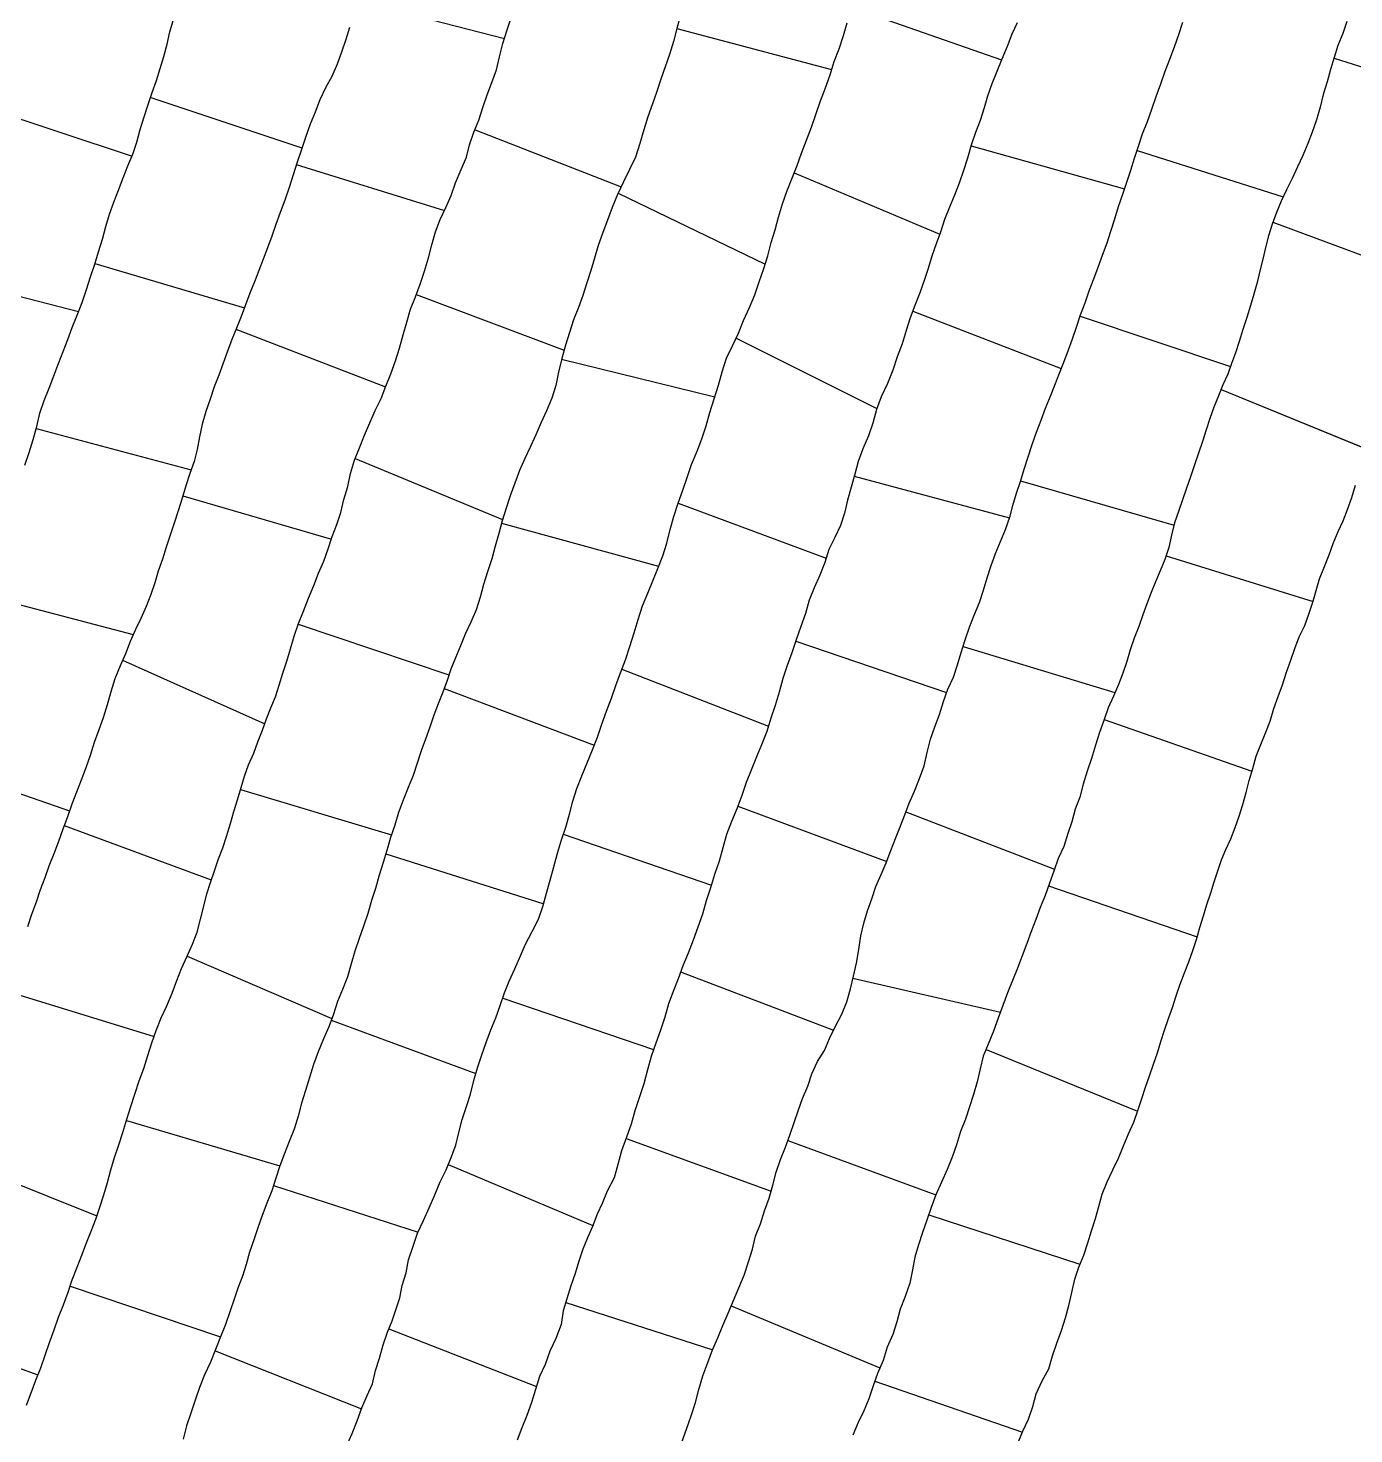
# Model space of a CAD drawing. Extents: x 703186 to 703989, y 1560402 to 1561368.
# Drawn here: x 703625.67 to 703663.49, y 1560492.63 to 1560532.73 of the extents above; entities that cross this region are included whole.
import ezdxf

# ---------------------------------------------------------------- set-up
doc = ezdxf.new("R2010")
doc.units = 0
doc.layers.add('10124_2002_REAL', color=30, linetype='Continuous')
doc.layers.add('AGROCAD PLL', color=7, linetype='Continuous')

msp = doc.modelspace()

# ---------------------------------------------------------------- linework, layer by layer
at = {"layer": '10124_2002_REAL'}
for points in [[(703625.5795, 1560520.2602), (703625.707, 1560520.6263), (703625.8179, 1560520.9931), (703625.917, 1560521.367), (703626.0106, 1560521.7489), (703626.1341, 1560522.102), (703626.2768, 1560522.4573), (703626.4077, 1560522.8127), (703626.5416, 1560523.1602), (703626.6715, 1560523.5055), (703626.8061, 1560523.8421), (703626.9327, 1560524.1862), (703627.0705, 1560524.5405), (703627.2184, 1560524.9014), (703627.338, 1560525.2676), (703627.4541, 1560525.6319), (703627.575, 1560525.9941), (703627.6799, 1560526.3484), (703627.7893, 1560526.7116), (703627.8887, 1560527.0644), (703627.9896, 1560527.4169), (703628.1216, 1560527.7579), (703628.2515, 1560528.1084), (703628.3812, 1560528.4539), (703628.5173, 1560528.7958), (703628.6625, 1560529.1295), (703628.7708, 1560529.4769), (703628.8728, 1560529.8344), (703628.9839, 1560530.1939), (703629.1011, 1560530.5444), (703629.2146, 1560530.8866), (703629.3369, 1560531.2336), (703629.4373, 1560531.5746), (703629.5465, 1560531.9123), (703629.6352, 1560532.2719), (703629.7184, 1560532.6211), (703629.8235, 1560532.975)], [(703625.6269, 1560493.4481), (703625.7596, 1560493.8053), (703625.89, 1560494.1627), (703626.0335, 1560494.52), (703626.1584, 1560494.8806), (703626.2846, 1560495.2404), (703626.4109, 1560495.6005), (703626.5401, 1560495.9578), (703626.6807, 1560496.3187), (703626.812, 1560496.6721), (703626.9324, 1560497.0316), (703627.0687, 1560497.3901), (703627.2092, 1560497.7348), (703627.3409, 1560498.0839), (703627.4712, 1560498.4174), (703627.5998, 1560498.7586), (703627.7208, 1560499.1011), (703627.8344, 1560499.4475), (703627.9334, 1560499.8064), (703628.033, 1560500.1617), (703628.1376, 1560500.5163), (703628.2581, 1560500.8759), (703628.3759, 1560501.2286), (703628.4876, 1560501.606), (703628.605, 1560501.9686), (703628.7144, 1560502.3262), (703628.8396, 1560502.699), (703628.9722, 1560503.0572), (703629.0866, 1560503.4211), (703629.1982, 1560503.7831), (703629.3246, 1560504.1413), (703629.4666, 1560504.498), (703629.6309, 1560504.8453), (703629.7834, 1560505.1984), (703629.9177, 1560505.5613), (703630.0489, 1560505.9076), (703630.209, 1560506.2543), (703630.3573, 1560506.5976), (703630.4921, 1560506.947), (703630.5884, 1560507.3145), (703630.6868, 1560507.6828), (703630.7689, 1560508.0323), (703630.8741, 1560508.3616), (703630.9865, 1560508.6933), (703631.1009, 1560509.0319), (703631.2273, 1560509.351), (703631.3317, 1560509.673), (703631.4447, 1560510.0374), (703631.539, 1560510.3822), (703631.6429, 1560510.7211), (703631.7471, 1560511.067), (703631.8413, 1560511.3887), (703631.9582, 1560511.7174), (703632.1114, 1560512.0441), (703632.2273, 1560512.3716), (703632.3533, 1560512.7067), (703632.474, 1560513.0298), (703632.5989, 1560513.3432), (703632.7297, 1560513.6561), (703632.8303, 1560513.991), (703632.9405, 1560514.33), (703633.0548, 1560514.6727), (703633.1565, 1560515.0246), (703633.2617, 1560515.3846), (703633.385, 1560515.7493), (703633.5252, 1560516.1001), (703633.6711, 1560516.4676), (703633.8181, 1560516.8306), (703633.9561, 1560517.1809), (703634.1099, 1560517.5228), (703634.2294, 1560517.8762), (703634.3469, 1560518.2247), (703634.4755, 1560518.5669), (703634.5904, 1560518.9151), (703634.6798, 1560519.2843), (703634.79, 1560519.6498), (703634.8719, 1560520.0278), (703634.9823, 1560520.4083), (703635.1272, 1560520.7585), (703635.2661, 1560521.1157), (703635.4144, 1560521.4725), (703635.5734, 1560521.8216), (703635.7427, 1560522.161), (703635.8741, 1560522.517), (703636.0211, 1560522.8686), (703636.1556, 1560523.2348), (703636.2621, 1560523.6014), (703636.3696, 1560523.9751), (703636.4765, 1560524.3382), (703636.5755, 1560524.7116), (703636.7219, 1560525.0669), (703636.8576, 1560525.4276), (703636.9828, 1560525.7925), (703637.0924, 1560526.1714), (703637.1838, 1560526.5482), (703637.2896, 1560526.9203), (703637.4287, 1560527.2649), (703637.5874, 1560527.6138), (703637.7378, 1560527.9568), (703637.8664, 1560528.3159), (703638.0251, 1560528.6956), (703638.1719, 1560529.0469), (703638.2633, 1560529.3976), (703638.3899, 1560529.7553), (703638.5258, 1560530.1035), (703638.6428, 1560530.4599), (703638.7688, 1560530.8195), (703638.8991, 1560531.1728), (703639.0312, 1560531.5325), (703639.1187, 1560531.9086), (703639.214, 1560532.2831), (703639.3257, 1560532.6533), (703639.4475, 1560533.0198)], [(703644.2772, 1560533.0919), (703644.1765, 1560532.7131), (703644.0805, 1560532.3403), (703643.9666, 1560531.9747), (703643.8442, 1560531.6177), (703643.723, 1560531.2709), (703643.6047, 1560530.9174), (703643.4779, 1560530.5665), (703643.3441, 1560530.1981), (703643.2315, 1560529.8206), (703643.1234, 1560529.438), (703642.9922, 1560529.0495), (703642.8289, 1560528.6928), (703642.6539, 1560528.3407), (703642.4792, 1560527.9778), (703642.3278, 1560527.6118), (703642.193, 1560527.2445), (703642.0634, 1560526.8945), (703641.9335, 1560526.5263), (703641.8267, 1560526.1694), (703641.7254, 1560525.8108), (703641.6106, 1560525.4574), (703641.49, 1560525.1049), (703641.3692, 1560524.754), (703641.2285, 1560524.4021), (703641.1168, 1560524.0446), (703640.996, 1560523.685), (703640.8948, 1560523.3074), (703640.7979, 1560522.9149), (703640.7203, 1560522.5363), (703640.6086, 1560522.174), (703640.4544, 1560521.8109), (703640.2982, 1560521.4618), (703640.1523, 1560521.1272), (703639.9995, 1560520.7897), (703639.841, 1560520.4543), (703639.6875, 1560520.1096), (703639.552, 1560519.7525), (703639.4259, 1560519.3916), (703639.3074, 1560519.0369), (703639.1929, 1560518.6765), (703639.0942, 1560518.3162), (703638.9941, 1560517.9501), (703638.8947, 1560517.5886), (703638.7712, 1560517.2239), (703638.6591, 1560516.8593), (703638.5651, 1560516.493), (703638.4478, 1560516.1317), (703638.2987, 1560515.7832), (703638.1396, 1560515.4452), (703638.0023, 1560515.1103), (703637.8576, 1560514.77), (703637.7305, 1560514.4441), (703637.6223, 1560514.1159), (703637.4982, 1560513.7875), (703637.366, 1560513.459), (703637.2429, 1560513.1331), (703637.127, 1560512.7904), (703637.005, 1560512.4446), (703636.8844, 1560512.1115), (703636.7659, 1560511.761), (703636.655, 1560511.4076), (703636.5087, 1560511.0661), (703636.3704, 1560510.7044), (703636.2386, 1560510.3538), (703636.1273, 1560509.9946), (703636.0105, 1560509.6399), (703635.9029, 1560509.2744), (703635.7951, 1560508.9343), (703635.6853, 1560508.5699), (703635.5807, 1560508.1843), (703635.4626, 1560507.8473), (703635.3664, 1560507.4777), (703635.2407, 1560507.1181), (703635.1163, 1560506.7599), (703634.9883, 1560506.4054), (703634.8899, 1560506.0402), (703634.7864, 1560505.6657), (703634.6376, 1560505.3065), (703634.4993, 1560504.9644), (703634.3794, 1560504.6012), (703634.2482, 1560504.2441), (703634.0992, 1560503.8959), (703633.9487, 1560503.5331), (703633.8166, 1560503.1733), (703633.7003, 1560502.7953), (703633.5825, 1560502.4318), (703633.4696, 1560502.0685), (703633.3722, 1560501.6928), (703633.2574, 1560501.3241), (703633.1184, 1560500.9757), (703632.9857, 1560500.6291), (703632.8547, 1560500.2792), (703632.7389, 1560499.9266), (703632.6226, 1560499.5659), (703632.4831, 1560499.2133), (703632.3467, 1560498.8645), (703632.22, 1560498.5123), (703632.1071, 1560498.1642), (703631.987, 1560497.8179), (703631.8945, 1560497.4629), (703631.7829, 1560497.1281), (703631.6519, 1560496.7904), (703631.5441, 1560496.4465), (703631.4286, 1560496.1139), (703631.3017, 1560495.7574), (703631.1593, 1560495.3993), (703631.0206, 1560495.0445), (703630.8743, 1560494.6767), (703630.706, 1560494.3184), (703630.5626, 1560493.9601), (703630.4356, 1560493.5912), (703630.3151, 1560493.2243), (703630.1944, 1560492.8613), (703630.0991, 1560492.4857)], [(703634.8411, 1560532.7469), (703634.7341, 1560532.4), (703634.6135, 1560532.0428), (703634.4826, 1560531.6951), (703634.3368, 1560531.3487), (703634.1561, 1560531.0187), (703633.9938, 1560530.6802), (703633.8571, 1560530.3328), (703633.7144, 1560529.9903), (703633.5976, 1560529.6327), (703633.4664, 1560529.2654), (703633.3416, 1560528.9068), (703633.2292, 1560528.5424), (703633.1166, 1560528.1794), (703632.9918, 1560527.8197), (703632.863, 1560527.4705), (703632.7334, 1560527.1301), (703632.6212, 1560526.7947), (703632.5026, 1560526.4566), (703632.3774, 1560526.1342), (703632.2496, 1560525.8103), (703632.1257, 1560525.4872), (703631.993, 1560525.1644), (703631.8758, 1560524.8314), (703631.75, 1560524.5018), (703631.6142, 1560524.1721), (703631.4872, 1560523.8418), (703631.3602, 1560523.5084), (703631.233, 1560523.167), (703631.1079, 1560522.8305), (703630.9765, 1560522.496), (703630.863, 1560522.1413), (703630.7411, 1560521.7906), (703630.6362, 1560521.4335), (703630.5586, 1560521.0688), (703630.4929, 1560520.7098), (703630.4049, 1560520.3635), (703630.2839, 1560520.0235), (703630.1672, 1560519.6735), (703630.0631, 1560519.3169), (703629.9543, 1560518.9633), (703629.8416, 1560518.6101), (703629.7266, 1560518.2607), (703629.6098, 1560517.9221), (703629.5067, 1560517.5807), (703629.3824, 1560517.2395), (703629.2835, 1560516.9051), (703629.1743, 1560516.5711), (703629.0439, 1560516.2277), (703628.8917, 1560515.8925), (703628.7324, 1560515.5783), (703628.5878, 1560515.2347), (703628.449, 1560514.8833), (703628.2937, 1560514.535), (703628.146, 1560514.1711), (703628.0359, 1560513.7985), (703627.9266, 1560513.4261), (703627.8147, 1560513.0587), (703627.6851, 1560512.709), (703627.561, 1560512.3504), (703627.4439, 1560511.9842), (703627.3203, 1560511.6262), (703627.1881, 1560511.2797), (703627.0527, 1560510.9374), (703626.921, 1560510.5943), (703626.7946, 1560510.2349), (703626.6634, 1560509.8803), (703626.5415, 1560509.5268), (703626.4066, 1560509.18), (703626.2645, 1560508.8293), (703626.1464, 1560508.4959), (703626.0179, 1560508.1539), (703625.8983, 1560507.7968), (703625.7722, 1560507.4442), (703625.6578, 1560507.0935)], [(703634.7458, 1560492.2631), (703634.9193, 1560492.6407), (703635.0588, 1560493.005), (703635.1897, 1560493.3752), (703635.3435, 1560493.7315), (703635.4904, 1560494.064), (703635.5821, 1560494.4422), (703635.694, 1560494.793), (703635.8026, 1560495.1693), (703635.9247, 1560495.5341), (703636.0524, 1560495.8606), (703636.1715, 1560496.1968), (703636.2739, 1560496.5136), (703636.3433, 1560496.8692), (703636.4593, 1560497.2286), (703636.525, 1560497.5969), (703636.6522, 1560497.9839), (703636.783, 1560498.3596), (703636.9451, 1560498.7204), (703637.1154, 1560499.0847), (703637.2772, 1560499.4492), (703637.4284, 1560499.8177), (703637.5947, 1560500.168), (703637.7415, 1560500.5159), (703637.8688, 1560500.869), (703637.9608, 1560501.2276), (703638.0487, 1560501.6021), (703638.1777, 1560501.9677), (703638.2858, 1560502.3239), (703638.3835, 1560502.7084), (703638.4886, 1560503.076), (703638.6158, 1560503.4466), (703638.741, 1560503.7988), (703638.8732, 1560504.1557), (703639.0147, 1560504.495), (703639.137, 1560504.8514), (703639.259, 1560505.2096), (703639.3946, 1560505.5436), (703639.5537, 1560505.8963), (703639.7193, 1560506.263), (703639.8622, 1560506.6023), (703640.0494, 1560506.9591), (703640.2334, 1560507.3124), (703640.3578, 1560507.6705), (703640.4573, 1560508.0581), (703640.5643, 1560508.4277), (703640.6641, 1560508.8025), (703640.7737, 1560509.1968), (703640.8813, 1560509.578), (703641.0061, 1560509.9409), (703641.1175, 1560510.3104), (703641.2099, 1560510.6766), (703641.3261, 1560511.04), (703641.4699, 1560511.4061), (703641.6205, 1560511.774), (703641.7669, 1560512.1383), (703641.9087, 1560512.5038), (703642.0383, 1560512.8758), (703642.1682, 1560513.2449), (703642.3091, 1560513.6134), (703642.4335, 1560513.975), (703642.5679, 1560514.3392), (703642.7122, 1560514.7104), (703642.8316, 1560515.0916), (703642.9578, 1560515.4837), (703643.0748, 1560515.8625), (703643.1986, 1560516.246), (703643.3453, 1560516.608), (703643.486, 1560516.9587), (703643.6322, 1560517.3137), (703643.7715, 1560517.6725), (703643.8916, 1560518.0384), (703643.9822, 1560518.4238), (703644.0926, 1560518.7988), (703644.2101, 1560519.1736), (703644.3491, 1560519.5495), (703644.4674, 1560519.9133), (703644.5899, 1560520.2838), (703644.755, 1560520.659), (703644.8916, 1560521.0118), (703645.0163, 1560521.3858), (703645.12, 1560521.7679), (703645.2372, 1560522.15), (703645.3658, 1560522.5394), (703645.4663, 1560522.9269), (703645.5913, 1560523.3089), (703645.7595, 1560523.6681), (703645.9365, 1560524.0231), (703646.0814, 1560524.3893), (703646.2481, 1560524.7562), (703646.3984, 1560525.1225), (703646.525, 1560525.4931), (703646.6534, 1560525.8681), (703646.7723, 1560526.2362), (703646.8655, 1560526.6107), (703646.9761, 1560526.976), (703647.0778, 1560527.3343), (703647.1914, 1560527.7107), (703647.3107, 1560528.0692), (703647.4534, 1560528.4323), (703647.6097, 1560528.8042), (703647.731, 1560529.162), (703647.8715, 1560529.5312), (703648.0208, 1560529.9009), (703648.144, 1560530.2602), (703648.2704, 1560530.6488), (703648.4156, 1560531.0203), (703648.5447, 1560531.3986), (703648.6651, 1560531.7776), (703648.8087, 1560532.1391), (703648.9267, 1560532.5126), (703649.0305, 1560532.8773)], [(703653.8837, 1560532.8808), (703653.7314, 1560532.5525), (703653.5951, 1560532.2042), (703653.4476, 1560531.8442), (703653.3049, 1560531.4929), (703653.1575, 1560531.1417), (703653.0356, 1560530.787), (703652.9398, 1560530.4496), (703652.8281, 1560530.0955), (703652.6921, 1560529.7497), (703652.5744, 1560529.3926), (703652.47, 1560529.021), (703652.3513, 1560528.6636), (703652.2319, 1560528.3072), (703652.0966, 1560527.9592), (703651.9514, 1560527.618), (703651.8091, 1560527.2636), (703651.6964, 1560526.9051), (703651.5715, 1560526.5698), (703651.4463, 1560526.2213), (703651.3457, 1560525.8727), (703651.2288, 1560525.5305), (703651.1026, 1560525.1744), (703650.9666, 1560524.815), (703650.8298, 1560524.4619), (703650.7159, 1560524.1047), (703650.6003, 1560523.7179), (703650.4631, 1560523.352), (703650.3339, 1560522.9716), (703650.1793, 1560522.5943), (703650.0075, 1560522.2145), (703649.8721, 1560521.8496), (703649.7658, 1560521.4634), (703649.6386, 1560521.1021), (703649.4831, 1560520.732), (703649.3501, 1560520.3692), (703649.2504, 1560520.0011), (703649.1515, 1560519.6338), (703649.0461, 1560519.2615), (703648.96, 1560518.8971), (703648.8396, 1560518.5387), (703648.6793, 1560518.1983), (703648.5152, 1560517.8586), (703648.398, 1560517.4871), (703648.2506, 1560517.1277), (703648.0942, 1560516.7649), (703647.9531, 1560516.4085), (703647.8415, 1560516.0351), (703647.7154, 1560515.6615), (703647.5825, 1560515.2848), (703647.4557, 1560514.9139), (703647.3226, 1560514.5453), (703647.1989, 1560514.1762), (703647.0907, 1560513.786), (703646.9755, 1560513.4118), (703646.8607, 1560513.0454), (703646.7398, 1560512.6667), (703646.5942, 1560512.2854), (703646.4507, 1560511.9463), (703646.2974, 1560511.5676), (703646.1539, 1560511.2079), (703646.0254, 1560510.8365), (703645.8864, 1560510.4599), (703645.7349, 1560510.0999), (703645.5965, 1560509.7255), (703645.4856, 1560509.3489), (703645.3794, 1560508.9698), (703645.2502, 1560508.5861), (703645.139, 1560508.2097), (703645.0146, 1560507.8407), (703644.9065, 1560507.4601), (703644.7761, 1560507.0825), (703644.6457, 1560506.7113), (703644.4981, 1560506.3422), (703644.3481, 1560505.9798), (703644.2086, 1560505.6144), (703644.0677, 1560505.2523), (703643.9381, 1560504.8954), (703643.8332, 1560504.5148), (703643.71, 1560504.1444), (703643.5757, 1560503.7769), (703643.4408, 1560503.3994), (703643.3367, 1560503.021), (703643.2298, 1560502.6164), (703643.1024, 1560502.2219), (703642.9755, 1560501.8463), (703642.872, 1560501.4682), (703642.7413, 1560501.0919), (703642.5999, 1560500.7023), (703642.4891, 1560500.3167), (703642.3848, 1560499.9334), (703642.1851, 1560499.5571), (703642.0418, 1560499.2019), (703641.8987, 1560498.8997), (703641.7669, 1560498.5456), (703641.6316, 1560498.2212), (703641.4951, 1560497.9007), (703641.3754, 1560497.5601), (703641.2733, 1560497.2117), (703641.1563, 1560496.8537), (703641.0406, 1560496.488), (703640.9289, 1560496.1403), (703640.8734, 1560495.7516), (703640.7247, 1560495.3571), (703640.5535, 1560494.9898), (703640.4219, 1560494.6163), (703640.2624, 1560494.2666), (703640.1407, 1560493.9026), (703640.0253, 1560493.5328), (703639.9001, 1560493.1572), (703639.7534, 1560492.8088), (703639.6209, 1560492.4514)], [(703644.3224, 1560492.4012), (703644.4475, 1560492.765), (703644.5812, 1560493.1474), (703644.7036, 1560493.5264), (703644.7992, 1560493.904), (703644.9164, 1560494.2874), (703645.0556, 1560494.666), (703645.1968, 1560495.0263), (703645.3448, 1560495.3748), (703645.4868, 1560495.7233), (703645.6365, 1560496.0755), (703645.7871, 1560496.4378), (703645.9394, 1560496.7999), (703646.091, 1560497.1624), (703646.2156, 1560497.5359), (703646.3328, 1560497.8996), (703646.4187, 1560498.2714), (703646.5572, 1560498.6274), (703646.6716, 1560498.9966), (703646.8121, 1560499.356), (703646.9169, 1560499.7276), (703647.0083, 1560500.0989), (703647.1308, 1560500.4638), (703647.274, 1560500.8156), (703647.3993, 1560501.1551), (703647.5182, 1560501.5108), (703647.6312, 1560501.846), (703647.7566, 1560502.2016), (703647.9143, 1560502.5463), (703648.0213, 1560502.9038), (703648.1842, 1560503.2537), (703648.3868, 1560503.5666), (703648.5267, 1560503.9139), (703648.7045, 1560504.2582), (703648.8825, 1560504.6036), (703649.02, 1560504.959), (703649.1263, 1560505.3219), (703649.2111, 1560505.6902), (703649.2981, 1560506.0608), (703649.3644, 1560506.449), (703649.4208, 1560506.8334), (703649.5136, 1560507.2015), (703649.6161, 1560507.5501), (703649.7371, 1560507.8946), (703649.8512, 1560508.2454), (703650.0069, 1560508.587), (703650.1502, 1560508.9235), (703650.2758, 1560509.2684), (703650.4163, 1560509.6097), (703650.5467, 1560509.943), (703650.6751, 1560510.2866), (703650.8036, 1560510.6189), (703650.9572, 1560510.9654), (703651.0967, 1560511.3265), (703651.2304, 1560511.6866), (703651.3169, 1560512.071), (703651.4135, 1560512.4437), (703651.5346, 1560512.8006), (703651.6711, 1560513.1509), (703651.7786, 1560513.5235), (703651.9057, 1560513.8778), (703652.0642, 1560514.218), (703652.1848, 1560514.5674), (703652.2875, 1560514.9153), (703652.3985, 1560515.2812), (703652.5246, 1560515.6415), (703652.6576, 1560515.9874), (703652.8034, 1560516.3425), (703652.9193, 1560516.6962), (703653.028, 1560517.0455), (703653.1393, 1560517.3989), (703653.2673, 1560517.7436), (703653.4106, 1560518.0844), (703653.5522, 1560518.4315), (703653.669, 1560518.782), (703653.7624, 1560519.114), (703653.867, 1560519.4637), (703653.9768, 1560519.7998), (703654.0775, 1560520.1495), (703654.193, 1560520.5038), (703654.3066, 1560520.8467), (703654.4329, 1560521.1995), (703654.5652, 1560521.5488), (703654.6946, 1560521.8898), (703654.8295, 1560522.2255), (703654.952, 1560522.5457), (703655.0865, 1560522.8896), (703655.2142, 1560523.1989), (703655.3334, 1560523.5206), (703655.4577, 1560523.8619), (703655.5748, 1560524.1988), (703655.6929, 1560524.5523), (703655.8226, 1560524.8929), (703655.9382, 1560525.2311), (703656.0675, 1560525.5737), (703656.1879, 1560525.9092), (703656.3204, 1560526.2512), (703656.4454, 1560526.5993), (703656.5567, 1560526.9358), (703656.6674, 1560527.286), (703656.7752, 1560527.6374), (703656.8919, 1560527.9907), (703657.0095, 1560528.3325), (703657.1196, 1560528.672), (703657.2309, 1560529.0175), (703657.3393, 1560529.3591), (703657.4559, 1560529.714), (703657.5961, 1560530.064), (703657.7208, 1560530.4166), (703657.8436, 1560530.7792), (703657.9805, 1560531.1383), (703658.1054, 1560531.4955), (703658.2384, 1560531.8443), (703658.3665, 1560532.1897), (703658.4892, 1560532.5403), (703658.6049, 1560532.8997)], [(703663.2827, 1560532.9126), (703663.1682, 1560532.5699), (703663.0318, 1560532.2352), (703662.9279, 1560531.8851), (703662.8195, 1560531.5418), (703662.7243, 1560531.1916), (703662.6139, 1560530.8354), (703662.5242, 1560530.4743), (703662.4222, 1560530.113), (703662.2992, 1560529.7622), (703662.1693, 1560529.4361), (703662.0319, 1560529.0957), (703661.8804, 1560528.7676), (703661.7229, 1560528.4415), (703661.5628, 1560528.1149), (703661.4138, 1560527.7879), (703661.2764, 1560527.4644), (703661.1539, 1560527.1355), (703661.047, 1560526.8037), (703660.9618, 1560526.4679), (703660.8862, 1560526.1352), (703660.802, 1560525.8049), (703660.7246, 1560525.47), (703660.6354, 1560525.1413), (703660.5328, 1560524.8119), (703660.4316, 1560524.472), (703660.3166, 1560524.1315), (703660.2141, 1560523.7922), (703660.1062, 1560523.468), (703659.9955, 1560523.1613), (703659.8869, 1560522.8583), (703659.751, 1560522.5534), (703659.6219, 1560522.2386), (703659.4873, 1560521.9202), (703659.3735, 1560521.5918), (703659.2731, 1560521.268), (703659.1653, 1560520.9394), (703659.0567, 1560520.6067), (703658.9436, 1560520.2737), (703658.8292, 1560519.9334), (703658.7159, 1560519.606), (703658.5974, 1560519.2713), (703658.4855, 1560518.9405), (703658.3735, 1560518.6125), (703658.2836, 1560518.2631), (703658.2044, 1560517.9139), (703658.0978, 1560517.572), (703657.9601, 1560517.2483), (703657.8302, 1560516.9337), (703657.7029, 1560516.6282), (703657.5764, 1560516.3073), (703657.4641, 1560515.9892), (703657.3513, 1560515.6579), (703657.2219, 1560515.3292), (703657.1053, 1560514.9965), (703657.0086, 1560514.663), (703656.8983, 1560514.3297), (703656.7714, 1560514.0086), (703656.628, 1560513.6728), (703656.4779, 1560513.3413), (703656.3503, 1560512.975), (703656.2305, 1560512.6388), (703656.1195, 1560512.2743), (703655.998, 1560511.8995), (703655.8799, 1560511.5313), (703655.7654, 1560511.1593), (703655.665, 1560510.793), (703655.541, 1560510.4508), (703655.4422, 1560510.0924), (703655.327, 1560509.7521), (703655.2094, 1560509.3865), (703655.0524, 1560509.0396), (703654.9259, 1560508.6865), (703654.8041, 1560508.3373), (703654.6822, 1560507.9842), (703654.5389, 1560507.6479), (703654.4152, 1560507.3036), (703654.279, 1560506.9632), (703654.1537, 1560506.6181), (703654.021, 1560506.2709), (703653.8928, 1560505.9189), (703653.7529, 1560505.5628), (703653.6088, 1560505.2161), (703653.4755, 1560504.8551), (703653.3427, 1560504.487), (703653.2109, 1560504.1202), (703653.0579, 1560503.7507), (703652.9165, 1560503.4044), (703652.8287, 1560503.0488), (703652.7422, 1560502.6718), (703652.6339, 1560502.3151), (703652.52, 1560501.9622), (703652.4101, 1560501.6093), (703652.2686, 1560501.2547), (703652.1562, 1560500.8796), (703652.0256, 1560500.5274), (703651.8889, 1560500.1694), (703651.7197, 1560499.8131), (703651.5611, 1560499.4531), (703651.4269, 1560499.0859), (703651.3085, 1560498.7243), (703651.1779, 1560498.3756), (703651.0715, 1560498.0274), (703650.966, 1560497.673), (703650.8929, 1560497.3085), (703650.8171, 1560496.9298), (703650.6918, 1560496.5498), (703650.5493, 1560496.1884), (703650.4491, 1560495.8328), (703650.3394, 1560495.4659), (703650.1742, 1560495.1043), (703650.0582, 1560494.7296), (703649.8954, 1560494.3537), (703649.7741, 1560494.004), (703649.6517, 1560493.6354), (703649.5106, 1560493.2909), (703649.3464, 1560492.9555), (703649.1928, 1560492.5958)], [(703653.8909, 1560492.3405), (703654.0391, 1560492.6964), (703654.2058, 1560493.0555), (703654.3327, 1560493.4168), (703654.4283, 1560493.7789), (703654.5919, 1560494.1452), (703654.7823, 1560494.4897), (703654.8948, 1560494.8592), (703655.0133, 1560495.2251), (703655.1475, 1560495.5835), (703655.2585, 1560495.9407), (703655.3598, 1560496.2973), (703655.4435, 1560496.6638), (703655.5229, 1560497.0419), (703655.6402, 1560497.3921), (703655.7792, 1560497.7354), (703655.8988, 1560498.087), (703656.0008, 1560498.4257), (703656.1141, 1560498.78), (703656.2114, 1560499.1229), (703656.311, 1560499.4706), (703656.4501, 1560499.8236), (703656.6101, 1560500.1633), (703656.7708, 1560500.4946), (703656.9119, 1560500.8451), (703657.0591, 1560501.1929), (703657.2088, 1560501.5269), (703657.3284, 1560501.8603), (703657.4391, 1560502.1947), (703657.5425, 1560502.5201), (703657.6587, 1560502.8469), (703657.7695, 1560503.1764), (703657.8815, 1560503.4993), (703657.9794, 1560503.8228), (703658.0884, 1560504.1515), (703658.2013, 1560504.4758), (703658.3086, 1560504.7985), (703658.419, 1560505.1316), (703658.5342, 1560505.4585), (703658.6595, 1560505.7807), (703658.7794, 1560506.0925), (703658.8901, 1560506.4232), (703658.9993, 1560506.7326), (703659.0897, 1560507.0716), (703659.1952, 1560507.4068), (703659.294, 1560507.7356), (703659.4052, 1560508.064), (703659.5032, 1560508.3802), (703659.6075, 1560508.6875), (703659.7122, 1560509.0061), (703659.8351, 1560509.3022), (703659.9726, 1560509.6052), (703660.1004, 1560509.9286), (703660.2121, 1560510.2513), (703660.3193, 1560510.5829), (703660.4096, 1560510.9251), (703660.5011, 1560511.2712), (703660.6007, 1560511.6138), (703660.6987, 1560511.9596), (703660.8301, 1560512.2931), (703660.9725, 1560512.6481), (703661.0981, 1560512.9616), (703661.2045, 1560513.317), (703661.328, 1560513.6674), (703661.4502, 1560514.0003), (703661.5672, 1560514.3575), (703661.6836, 1560514.6974), (703661.7995, 1560515.0328), (703661.9293, 1560515.3668), (703662.0833, 1560515.685), (703662.1984, 1560516.0131), (703662.316, 1560516.3561), (703662.4066, 1560516.6868), (703662.5021, 1560517.0185), (703662.6484, 1560517.3679), (703662.7794, 1560517.7026), (703662.8985, 1560518.0303), (703663.0394, 1560518.3679), (703663.1807, 1560518.673), (703663.3043, 1560518.9995), (703663.4233, 1560519.3355), (703663.5323, 1560519.6923)]]:
    msp.add_lwpolyline(points, dxfattribs=at)
at = {"layer": 'AGROCAD PLL', "color": 5, "true_color": 0x0000ff}
for points in [[(703635.0765, 1560533.5041), (703639.2574, 1560532.4268)], [(703624.4441, 1560530.4622), (703628.6366, 1560529.0701)], [(703657.3012, 1560529.2389), (703661.4719, 1560527.9154)], [(703633.3188, 1560528.8328), (703637.5484, 1560527.5282)], [(703627.5795, 1560526.0094), (703631.8436, 1560524.7469)], [(703630.0828, 1560519.3844), (703634.3208, 1560518.1472)], [(703658.1316, 1560517.6804), (703662.321, 1560516.3742)], [(703628.3656, 1560514.6963), (703632.421, 1560512.888)], [(703625.0411, 1560505.2697), (703629.2635, 1560503.9682)], [(703649.1967, 1560505.6275), (703653.4046, 1560504.6586)], [(703634.3171, 1560504.4317), (703638.4428, 1560502.9159)], [(703642.73, 1560501.0608), (703646.8692, 1560499.5586)], [(703632.6708, 1560499.7153), (703636.7947, 1560498.3857)], [(703641.0055, 1560496.3787), (703645.1989, 1560495.0316)], [(703641.0055, 1560496.3787), (703645.199, 1560495.0315)]]:
    msp.add_lwpolyline(points, dxfattribs=at)
at = {"layer": 'AGROCAD PLL', "color": 3, "true_color": 0x00ff00}
for points in [[(703649.1605, 1560533.3153), (703653.4395, 1560531.8242)], [(703662.9218, 1560531.8657), (703667.259, 1560530.4962)], [(703629.1679, 1560530.7457), (703633.4838, 1560529.3142)], [(703638.4185, 1560529.8285), (703642.5869, 1560528.2016)], [(703652.5675, 1560529.3681), (703656.9429, 1560528.1388)], [(703647.5218, 1560528.595), (703651.6756, 1560526.8493)], [(703622.7147, 1560525.7734), (703627.1117, 1560524.6411)], [(703636.7444, 1560525.1266), (703640.9576, 1560523.5416)], [(703650.905, 1560524.656), (703655.1386, 1560523.0158)], [(703655.679, 1560524.5107), (703659.9658, 1560523.0785)], [(703645.8675, 1560523.8846), (703649.8841, 1560521.882)], [(703640.89, 1560523.2878), (703645.2569, 1560522.2096)], [(703659.698, 1560522.4241), (703663.9076, 1560520.6977)], [(703634.9998, 1560520.4505), (703639.2039, 1560518.711)], [(703644.211, 1560519.176), (703648.4377, 1560517.613)], [(703633.3785, 1560515.73), (703637.6755, 1560514.2772)], [(703647.5693, 1560515.2461), (703651.8692, 1560513.7761)], [(703652.3407, 1560515.0907), (703656.6724, 1560513.7767)], [(703642.6091, 1560514.4451), (703646.7888, 1560512.8203)], [(703656.3619, 1560513.0082), (703660.579, 1560511.5392)], [(703622.5594, 1560511.893), (703626.8539, 1560510.4034)], [(703631.7313, 1560511.0144), (703636.0361, 1560509.7176)], [(703645.913, 1560510.532), (703650.1645, 1560508.9628)], [(703650.7089, 1560510.3739), (703654.9437, 1560508.7363)], [(703626.702, 1560509.9846), (703630.898, 1560508.4321)], [(703640.9361, 1560509.7372), (703645.161, 1560508.2843)], [(703654.7805, 1560508.2688), (703659.0188, 1560506.8056)], [(703630.2104, 1560506.2574), (703634.3335, 1560504.4763)], [(703639.209, 1560505.0627), (703643.5115, 1560503.5973)], [(703647.3439, 1560501.0051), (703651.5594, 1560499.4493)], [(703647.3439, 1560501.0051), (703651.5597, 1560499.4492)], [(703637.6572, 1560500.316), (703641.7786, 1560498.5769)], [(703651.3609, 1560498.8842), (703655.6727, 1560497.4724)], [(703626.8691, 1560496.8427), (703631.1616, 1560495.4051)], [(703626.8691, 1560496.8427), (703631.1616, 1560495.4051)], [(703621.7367, 1560495.8368), (703625.9511, 1560494.3148)], [(703635.9621, 1560495.6297), (703640.1681, 1560493.9847)], [(703631.0046, 1560495.0043), (703635.1786, 1560493.3439)], [(703649.821, 1560494.1392), (703654.0317, 1560492.6786)]]:
    msp.add_lwpolyline(points, dxfattribs=at)
at = {"layer": 'AGROCAD PLL', "color": 1, "true_color": 0xff0000}
for points in [[(703644.1776, 1560532.7172), (703648.5909, 1560531.544)], [(703642.4985, 1560528.0179), (703646.6952, 1560525.9976)], [(703661.1755, 1560527.1935), (703665.6304, 1560525.5342)], [(703631.6015, 1560524.1391), (703635.8674, 1560522.4988)], [(703659.698, 1560522.4241), (703663.9084, 1560520.6973)], [(703625.9003, 1560521.3042), (703630.3225, 1560520.1321)], [(703649.2363, 1560519.9489), (703653.6608, 1560518.7575)], [(703653.9799, 1560519.8104), (703658.3574, 1560518.5499)], [(703639.1735, 1560518.6059), (703643.657, 1560517.3777)], [(703624.2138, 1560516.6032), (703628.6703, 1560515.4307)], [(703637.5371, 1560513.8905), (703641.8189, 1560512.2724)], [(703635.8725, 1560509.1786), (703640.3783, 1560507.7504)], [(703644.2832, 1560505.8097), (703648.6457, 1560504.1442)], [(703652.9961, 1560503.5993), (703657.319, 1560501.8342)], [(703628.4779, 1560501.5732), (703632.8542, 1560500.2779)], [(703628.4779, 1560501.5732), (703632.8543, 1560500.2779)], [(703623.3809, 1560500.5573), (703627.6315, 1560498.8483)], [(703645.7229, 1560496.2834), (703649.9671, 1560494.5192)]]:
    msp.add_lwpolyline(points, dxfattribs=at)

doc.saveas('drawing.dxf')
